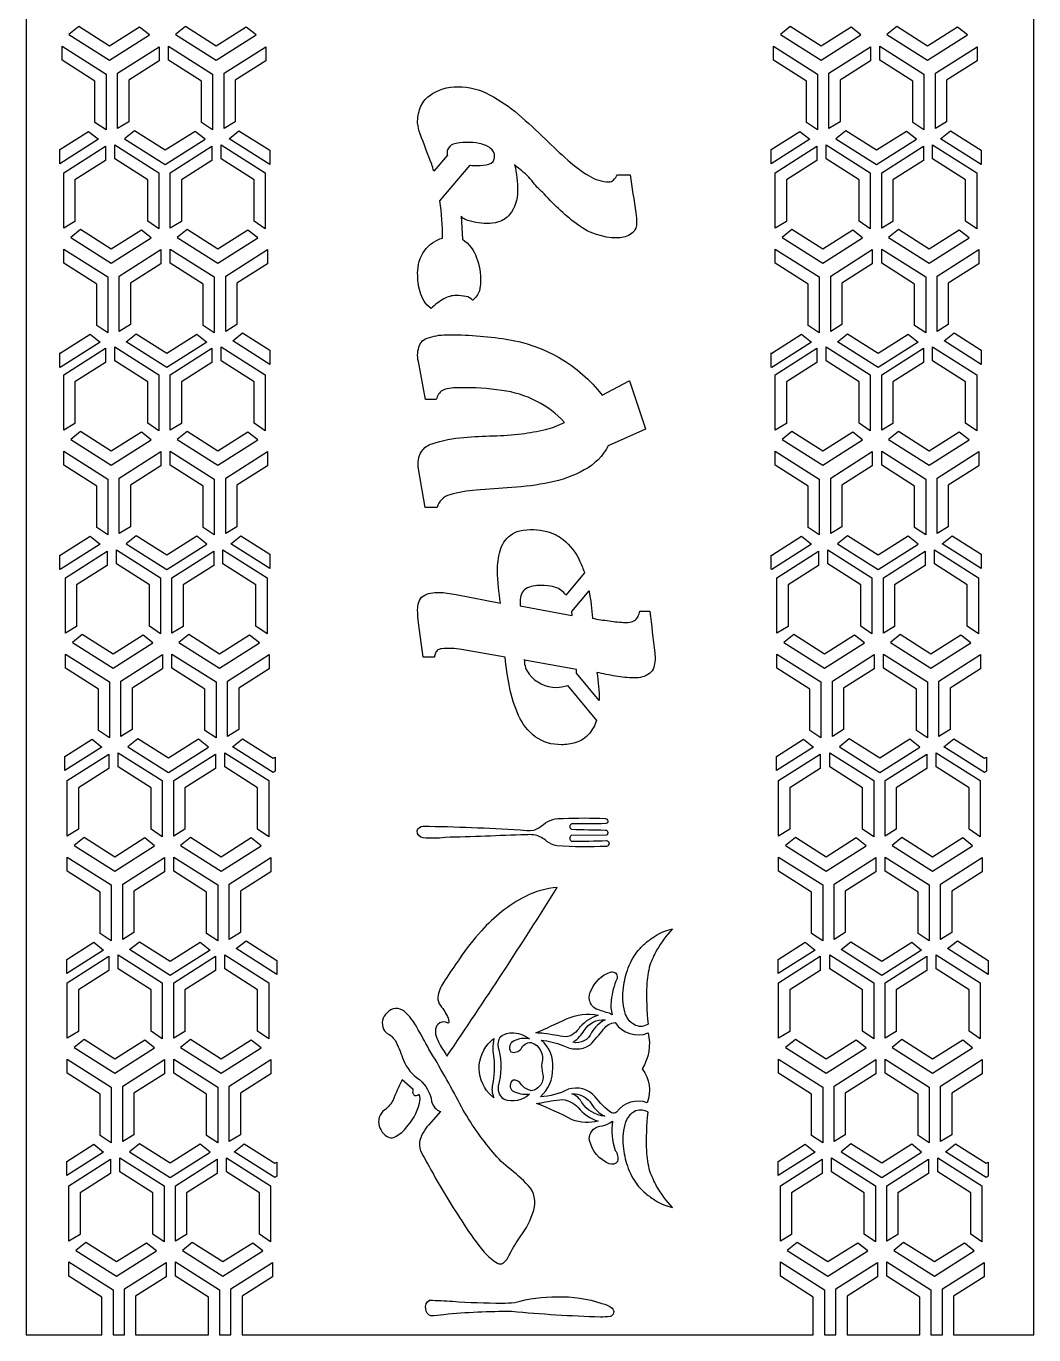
# Model space of a CAD drawing. Header units: millimetres. Extents: x 0 to 1000, y 0 to 2993.
# Drawn here: x 0 to 1000, y 0 to 1299 of the extents above; entities that cross this region are included whole.
import ezdxf

# ---------------------------------------------------------------- set-up
doc = ezdxf.new("R2010")
doc.units = ezdxf.units.MM
doc.layers.add('Default', color=70, linetype='Continuous')

msp = doc.modelspace()

# ---------------------------------------------------------------- linework, layer by layer
at = {"layer": 'Default'}
msp.add_lwpolyline([(0, 2993), (0, 0), (75.1, 0), (75.1, 37.5), (42.5, 58.2), (42.5, 72.3), (86.2, 44.5), (86.2, 0), (97.5, 0), (97.5, 45.5), (138.9, 71.7), (138.9, 57.7), (108.6, 38.5), (108.6, 0), (180.8, 0), (180.8, 37.5), (148.1, 58.2), (148.1, 72.3), (191.8, 44.5), (191.8, 0), (203.2, 0), (203.2, 45.5), (244.6, 71.7), (244.6, 57.7), (214.3, 38.5), (214.3, 0), (781.1, 0), (781.1, 37.5), (748.5, 58.2), (748.5, 72.3), (792.2, 44.5), (792.2, 0), (803.5, 0), (803.5, 45.5), (844.9, 71.7), (844.9, 57.7), (814.6, 38.5), (814.6, 0), (886.8, 0), (886.8, 37.5), (854.1, 58.2), (854.1, 72.3), (897.8, 44.5), (897.8, 0), (909.2, 0), (909.2, 45.5), (950.6, 71.7), (950.6, 57.7), (920.3, 38.5), (920.3, 0), (1000, 0), (1000, 2993)], dxfattribs=at)
for points in [[(112.6, 1297.7), (82.8, 1278.8), (52.3, 1298.1), (42.5, 1290.3), (82.8, 1264.8), (122.4, 1289.9)], [(218.2, 1297.7), (188.5, 1278.8), (158, 1298.1), (148.2, 1290.3), (188.5, 1264.8), (228.1, 1289.9)], [(818.6, 1297.7), (788.8, 1278.8), (758.3, 1298.1), (748.5, 1290.3), (788.8, 1264.8), (828.4, 1289.9)], [(924.2, 1297.7), (894.5, 1278.8), (864, 1298.1), (854.2, 1290.3), (894.5, 1264.8), (934.1, 1289.9)], [(68.3, 1203), (68.3, 1244.1), (35.6, 1264.8), (35.6, 1278.8), (79.3, 1251.1), (79.3, 1195.6)], [(132, 1264.2), (101.8, 1245), (101.8, 1203.8), (90.7, 1196.9), (90.7, 1252), (132, 1278.2)], [(174, 1203), (174, 1244.1), (141.3, 1264.8), (141.3, 1278.8), (185, 1251.1), (185, 1195.6)], [(237.7, 1264.2), (207.4, 1245), (207.4, 1203.8), (196.4, 1196.9), (196.4, 1252), (237.7, 1278.2)], [(774.3, 1203), (774.3, 1244.1), (741.6, 1264.8), (741.6, 1278.8), (785.3, 1251.1), (785.3, 1195.6)], [(838, 1264.2), (807.8, 1245), (807.8, 1203.8), (796.7, 1196.9), (796.7, 1252), (838, 1278.2)], [(880, 1203), (880, 1244.1), (847.3, 1264.8), (847.3, 1278.8), (891, 1251.1), (891, 1195.6)], [(943.7, 1264.2), (913.4, 1245), (913.4, 1203.8), (902.4, 1196.9), (902.4, 1252), (943.7, 1278.2)], [(167.6, 1194.2), (137.9, 1175.4), (107.4, 1194.7), (97.6, 1186.9), (137.9, 1161.3), (177.5, 1186.5)], [(241.8, 1161.4), (241.7, 1161.3), (201.4, 1186.9), (211.2, 1194.7), (241.7, 1175.4), (241.8, 1175.5)], [(873.6, 1194.2), (843.9, 1175.4), (813.4, 1194.7), (803.6, 1186.9), (843.9, 1161.3), (883.5, 1186.5)], [(947.8, 1161.4), (947.7, 1161.3), (907.4, 1186.9), (917.2, 1194.7), (947.7, 1175.4), (947.8, 1175.5)], [(33.3, 1162.1), (33.3, 1176.1), (61.9, 1194.2), (71.8, 1186.5)], [(739.3, 1162.1), (739.3, 1176.1), (767.9, 1194.2), (777.8, 1186.5)], [(78.7, 1165.3), (48.4, 1146.1), (48.4, 1104.9), (37.3, 1098.1), (37.3, 1153.1), (78.7, 1179.4)], [(120.6, 1105.1), (120.6, 1146.1), (87.9, 1166.8), (87.9, 1180.9), (131.7, 1153.1), (131.7, 1097.6)], [(184.4, 1165.3), (154.1, 1146.1), (154.1, 1104.9), (143, 1098.1), (143, 1153.1), (184.4, 1179.4)], [(226.3, 1105.1), (226.3, 1146.1), (193.6, 1166.8), (193.6, 1180.9), (237.3, 1153.1), (237.3, 1097.6)], [(784.7, 1165.3), (754.4, 1146.1), (754.4, 1104.9), (743.3, 1098.1), (743.3, 1153.1), (784.7, 1179.4)], [(826.6, 1105.1), (826.6, 1146.1), (793.9, 1166.8), (793.9, 1180.9), (837.7, 1153.1), (837.7, 1097.6)], [(890.4, 1165.3), (860.1, 1146.1), (860.1, 1104.9), (849, 1098.1), (849, 1153.1), (890.4, 1179.4)], [(932.3, 1105.1), (932.3, 1146.1), (899.6, 1166.8), (899.6, 1180.9), (943.3, 1153.1), (943.3, 1097.6)], [(114.3, 1096.3), (84.5, 1077.4), (54, 1096.7), (44.2, 1088.9), (84.5, 1063.4), (124.1, 1088.5)], [(219.9, 1096.3), (190.2, 1077.4), (159.7, 1096.7), (149.9, 1088.9), (190.2, 1063.4), (229.8, 1088.5)], [(820.3, 1096.3), (790.5, 1077.4), (760, 1096.7), (750.2, 1088.9), (790.5, 1063.4), (830.1, 1088.5)], [(925.9, 1096.3), (896.2, 1077.4), (865.7, 1096.7), (855.9, 1088.9), (896.2, 1063.4), (935.8, 1088.5)], [(70, 1001.6), (70, 1042.7), (37.3, 1063.4), (37.3, 1077.4), (81, 1049.7), (81, 994.2)], [(133.7, 1062.8), (103.5, 1043.6), (103.5, 1002.4), (92.4, 995.5), (92.4, 1050.6), (133.7, 1076.8)], [(175.7, 1001.6), (175.7, 1042.7), (143, 1063.4), (143, 1077.4), (186.7, 1049.7), (186.7, 994.2)], [(239.4, 1062.8), (209.1, 1043.6), (209.1, 1002.4), (198.1, 995.5), (198.1, 1050.6), (239.4, 1076.8)], [(776, 1001.6), (776, 1042.7), (743.3, 1063.4), (743.3, 1077.4), (787, 1049.7), (787, 994.2)], [(839.7, 1062.8), (809.5, 1043.6), (809.5, 1002.4), (798.4, 995.5), (798.4, 1050.6), (839.7, 1076.8)], [(881.7, 1001.6), (881.7, 1042.7), (849, 1063.4), (849, 1077.4), (892.7, 1049.7), (892.7, 994.2)], [(945.4, 1062.8), (915.1, 1043.6), (915.1, 1002.4), (904.1, 995.5), (904.1, 1050.6), (945.4, 1076.8)], [(33.3, 960.3), (33.3, 974.3), (33.9, 974), (63.6, 992.9), (73.5, 985.1), (33.9, 959.9)], [(169.3, 992.9), (179.2, 985.1), (139.6, 959.9), (99.3, 985.5), (109.1, 993.3), (139.6, 974)], [(241.8, 963), (205, 986.4), (214.8, 994.2), (241.8, 977.1)], [(739.3, 960.3), (739.3, 974.3), (739.9, 974), (769.6, 992.9), (779.5, 985.1), (739.9, 959.9)], [(875.3, 992.9), (885.2, 985.1), (845.6, 959.9), (805.3, 985.5), (815.1, 993.3), (845.6, 974)], [(947.8, 963), (911, 986.4), (920.8, 994.2), (947.8, 977.1)], [(78.7, 964.8), (48.4, 945.6), (48.4, 904.4), (37.3, 897.6), (37.3, 952.7), (78.7, 978.9)], [(120.6, 904.6), (120.6, 945.6), (87.9, 966.4), (87.9, 980.4), (131.7, 952.7), (131.7, 897.1)], [(184.4, 964.8), (154.1, 945.6), (154.1, 904.4), (143, 897.6), (143, 952.7), (184.4, 978.9)], [(226.3, 904.6), (226.3, 945.6), (193.6, 966.4), (193.6, 980.4), (237.3, 952.7), (237.3, 897.1)], [(784.7, 964.8), (754.4, 945.6), (754.4, 904.4), (743.3, 897.6), (743.3, 952.7), (784.7, 978.9)], [(826.6, 904.6), (826.6, 945.6), (793.9, 966.4), (793.9, 980.4), (837.7, 952.7), (837.7, 897.1)], [(890.4, 964.8), (860.1, 945.6), (860.1, 904.4), (849, 897.6), (849, 952.7), (890.4, 978.9)], [(932.3, 904.6), (932.3, 945.6), (899.6, 966.4), (899.6, 980.4), (943.3, 952.7), (943.3, 897.1)], [(114.3, 895.8), (84.5, 876.9), (54, 896.2), (44.2, 888.5), (84.5, 862.9), (124.1, 888)], [(219.9, 895.8), (190.2, 876.9), (159.7, 896.2), (149.9, 888.5), (190.2, 862.9), (229.8, 888)], [(820.3, 895.8), (790.5, 876.9), (760, 896.2), (750.2, 888.5), (790.5, 862.9), (830.1, 888)], [(925.9, 895.8), (896.2, 876.9), (865.7, 896.2), (855.9, 888.5), (896.2, 862.9), (935.8, 888)], [(70, 801.1), (70, 842.2), (37.3, 862.9), (37.3, 876.9), (81, 849.2), (81, 793.7)], [(133.7, 862.3), (103.5, 843.1), (103.5, 801.9), (92.4, 795.1), (92.4, 850.1), (133.7, 876.4)], [(175.7, 801.1), (175.7, 842.2), (143, 862.9), (143, 876.9), (186.7, 849.2), (186.7, 793.7)], [(239.4, 862.3), (209.1, 843.1), (209.1, 801.9), (198.1, 795.1), (198.1, 850.1), (239.4, 876.4)], [(776, 801.1), (776, 842.2), (743.3, 862.9), (743.3, 876.9), (787, 849.2), (787, 793.7)], [(839.7, 862.3), (809.5, 843.1), (809.5, 801.9), (798.4, 795.1), (798.4, 850.1), (839.7, 876.4)], [(881.7, 801.1), (881.7, 842.2), (849, 862.9), (849, 876.9), (892.7, 849.2), (892.7, 793.7)], [(945.4, 862.3), (915.1, 843.1), (915.1, 801.9), (904.1, 795.1), (904.1, 850.1), (945.4, 876.4)], [(33.3, 759.8), (33.3, 773.8), (33.9, 773.5), (63.6, 792.4), (73.5, 784.6), (33.9, 759.5)], [(169.3, 792.4), (139.6, 773.5), (109.1, 792.8), (99.3, 785), (139.6, 759.5), (179.2, 784.6)], [(241.8, 760.4), (203.1, 785), (212.9, 792.8), (241.8, 774.5)], [(739.3, 759.8), (739.3, 773.8), (739.9, 773.5), (769.6, 792.4), (779.5, 784.6), (739.9, 759.5)], [(875.3, 792.4), (845.6, 773.5), (815.1, 792.8), (805.3, 785), (845.6, 759.5), (885.2, 784.6)], [(947.8, 760.4), (909.1, 785), (918.9, 792.8), (947.8, 774.5)], [(80.4, 763.5), (50.1, 744.2), (50.1, 703), (39, 696.2), (39, 751.3), (80.4, 777.5)], [(122.3, 703.2), (122.3, 744.2), (89.6, 765), (89.6, 779), (133.4, 751.3), (133.4, 695.7)], [(186.1, 763.5), (155.8, 744.2), (155.8, 703), (144.7, 696.2), (144.7, 751.3), (186.1, 777.5)], [(228, 703.2), (228, 744.2), (195.3, 765), (195.3, 779), (239, 751.3), (239, 695.7)], [(786.4, 763.5), (756.1, 744.2), (756.1, 703), (745, 696.2), (745, 751.3), (786.4, 777.5)], [(828.3, 703.2), (828.3, 744.2), (795.6, 765), (795.6, 779), (839.4, 751.3), (839.4, 695.7)], [(892.1, 763.5), (861.8, 744.2), (861.8, 703), (850.7, 696.2), (850.7, 751.3), (892.1, 777.5)], [(934, 703.2), (934, 744.2), (901.3, 765), (901.3, 779), (945, 751.3), (945, 695.7)], [(116, 694.4), (86.2, 675.5), (55.7, 694.9), (45.9, 687.1), (86.2, 661.5), (125.8, 686.6)], [(221.7, 694.4), (191.9, 675.5), (161.4, 694.9), (151.6, 687.1), (191.9, 661.5), (231.5, 686.6)], [(822, 694.4), (792.2, 675.5), (761.7, 694.9), (751.9, 687.1), (792.2, 661.5), (831.8, 686.6)], [(927.7, 694.4), (897.9, 675.5), (867.4, 694.9), (857.6, 687.1), (897.9, 661.5), (937.5, 686.6)], [(71.7, 599.7), (71.7, 640.8), (39, 661.5), (39, 675.5), (82.7, 647.8), (82.7, 592.3)], [(177.4, 599.7), (177.4, 640.8), (144.7, 661.5), (144.7, 675.5), (188.4, 647.8), (188.4, 592.3)], [(777.7, 599.7), (777.7, 640.8), (745, 661.5), (745, 675.5), (788.7, 647.8), (788.7, 592.3)], [(883.4, 599.7), (883.4, 640.8), (850.7, 661.5), (850.7, 675.5), (894.4, 647.8), (894.4, 592.3)], [(135.4, 660.9), (105.2, 641.7), (105.2, 600.5), (94.1, 593.7), (94.1, 648.7), (135.4, 675)], [(241.1, 660.9), (210.9, 641.7), (210.9, 600.5), (199.8, 593.7), (199.8, 648.7), (241.1, 675)], [(841.4, 660.9), (811.2, 641.7), (811.2, 600.5), (800.1, 593.7), (800.1, 648.7), (841.4, 675)], [(947.1, 660.9), (916.9, 641.7), (916.9, 600.5), (905.8, 593.7), (905.8, 648.7), (947.1, 675)], [(38.5, 559.9), (38.5, 573.9), (65.4, 591), (75.2, 583.2)], [(171, 591), (141.3, 572.1), (110.8, 591.4), (101, 583.6), (141.3, 558.1), (180.9, 583.2)], [(247, 559.2), (245.1, 558.1), (204.8, 583.6), (214.6, 591.4), (245.1, 572.1), (247, 573.3)], [(744.5, 559.9), (744.5, 573.9), (771.4, 591), (781.2, 583.2)], [(877, 591), (847.3, 572.1), (816.8, 591.4), (807, 583.6), (847.3, 558.1), (886.9, 583.2)], [(953, 559.2), (951.1, 558.1), (910.8, 583.6), (920.6, 591.4), (951.1, 572.1), (953, 573.3)], [(82.1, 562.1), (51.8, 542.9), (51.8, 501.6), (40.7, 494.8), (40.7, 549.9), (82.1, 576.1)], [(124, 501.8), (124, 542.9), (91.4, 563.6), (91.4, 577.6), (135.1, 549.9), (135.1, 494.3)], [(187.8, 562.1), (157.5, 542.9), (157.5, 501.6), (146.4, 494.8), (146.4, 549.9), (187.8, 576.1)], [(229.7, 501.8), (229.7, 542.9), (197, 563.6), (197, 577.6), (240.8, 549.9), (240.8, 494.3)], [(788.1, 562.1), (757.8, 542.9), (757.8, 501.6), (746.7, 494.8), (746.7, 549.9), (788.1, 576.1)], [(830, 501.8), (830, 542.9), (797.4, 563.6), (797.4, 577.6), (841.1, 549.9), (841.1, 494.3)], [(893.8, 562.1), (863.5, 542.9), (863.5, 501.6), (852.4, 494.8), (852.4, 549.9), (893.8, 576.1)], [(935.7, 501.8), (935.7, 542.9), (903, 563.6), (903, 577.6), (946.8, 549.9), (946.8, 494.3)], [(117.7, 493), (87.9, 474.1), (57.4, 493.5), (47.6, 485.7), (87.9, 460.1), (127.5, 485.2)], [(223.4, 493), (193.6, 474.1), (163.1, 493.5), (153.3, 485.7), (193.6, 460.1), (233.2, 485.2)], [(823.7, 493), (793.9, 474.1), (763.4, 493.5), (753.6, 485.7), (793.9, 460.1), (833.5, 485.2)], [(929.4, 493), (899.6, 474.1), (869.1, 493.5), (859.3, 485.7), (899.6, 460.1), (939.2, 485.2)], [(73.4, 398.3), (73.4, 439.4), (40.7, 460.1), (40.7, 474.1), (84.5, 446.4), (84.5, 390.9)], [(137.2, 459.5), (106.9, 440.3), (106.9, 399.1), (95.8, 392.3), (95.8, 447.3), (137.2, 473.6)], [(179.1, 398.3), (179.1, 439.4), (146.4, 460.1), (146.4, 474.1), (190.1, 446.4), (190.1, 390.9)], [(242.8, 459.5), (212.6, 440.3), (212.6, 399.1), (201.5, 392.3), (201.5, 447.3), (242.8, 473.6)], [(779.4, 398.3), (779.4, 439.4), (746.7, 460.1), (746.7, 474.1), (790.5, 446.4), (790.5, 390.9)], [(843.2, 459.5), (812.9, 440.3), (812.9, 399.1), (801.8, 392.3), (801.8, 447.3), (843.2, 473.6)], [(885.1, 398.3), (885.1, 439.4), (852.4, 460.1), (852.4, 474.1), (896.1, 446.4), (896.1, 390.9)], [(948.8, 459.5), (918.6, 440.3), (918.6, 399.1), (907.5, 392.3), (907.5, 447.3), (948.8, 473.6)], [(40.2, 358.5), (40.2, 372.5), (67.1, 389.6), (76.9, 381.8)], [(172.8, 389.6), (182.6, 381.8), (143, 356.7), (102.7, 382.2), (112.5, 390), (143, 370.7)], [(248.7, 357.6), (208.4, 383.2), (218.2, 390.9), (248.7, 371.6)], [(746.2, 358.5), (746.2, 372.5), (773.1, 389.6), (782.9, 381.8)], [(878.8, 389.6), (888.6, 381.8), (849, 356.7), (808.7, 382.2), (818.5, 390), (849, 370.7)], [(954.7, 357.6), (914.4, 383.2), (924.2, 390.9), (954.7, 371.6)], [(124, 301.3), (124, 342.4), (91.4, 363.1), (91.4, 377.1), (135.1, 349.4), (135.1, 293.8)], [(229.7, 301.3), (229.7, 342.4), (197, 363.1), (197, 377.1), (240.8, 349.4), (240.8, 293.8)], [(830, 301.3), (830, 342.4), (797.4, 363.1), (797.4, 377.1), (841.1, 349.4), (841.1, 293.8)], [(935.7, 301.3), (935.7, 342.4), (903, 363.1), (903, 377.1), (946.8, 349.4), (946.8, 293.8)], [(82.1, 361.6), (51.8, 342.4), (51.8, 301.1), (40.7, 294.3), (40.7, 349.4), (82.1, 375.6)], [(187.8, 361.6), (157.5, 342.4), (157.5, 301.1), (146.4, 294.3), (146.4, 349.4), (187.8, 375.6)], [(788.1, 361.6), (757.8, 342.4), (757.8, 301.1), (746.7, 294.3), (746.7, 349.4), (788.1, 375.6)], [(893.8, 361.6), (863.5, 342.4), (863.5, 301.1), (852.4, 294.3), (852.4, 349.4), (893.8, 375.6)], [(117.7, 292.5), (87.9, 273.7), (57.4, 293), (47.6, 285.2), (87.9, 259.6), (127.5, 284.7)], [(223.4, 292.5), (193.6, 273.7), (163.1, 293), (153.3, 285.2), (193.6, 259.6), (233.2, 284.7)], [(823.7, 292.5), (793.9, 273.7), (763.4, 293), (753.6, 285.2), (793.9, 259.6), (833.5, 284.7)], [(929.4, 292.5), (899.6, 273.7), (869.1, 293), (859.3, 285.2), (899.6, 259.6), (939.2, 284.7)], [(73.4, 197.8), (73.4, 238.9), (40.7, 259.6), (40.7, 273.7), (84.5, 245.9), (84.5, 190.4)], [(137.2, 259.1), (106.9, 239.8), (106.9, 198.6), (95.8, 191.8), (95.8, 246.9), (137.2, 273.1)], [(179.1, 197.8), (179.1, 238.9), (146.4, 259.6), (146.4, 273.7), (190.1, 245.9), (190.1, 190.4)], [(242.8, 259.1), (212.6, 239.8), (212.6, 198.6), (201.5, 191.8), (201.5, 246.9), (242.8, 273.1)], [(779.4, 197.8), (779.4, 238.9), (746.7, 259.6), (746.7, 273.7), (790.5, 245.9), (790.5, 190.4)], [(843.2, 259.1), (812.9, 239.8), (812.9, 198.6), (801.8, 191.8), (801.8, 246.9), (843.2, 273.1)], [(885.1, 197.8), (885.1, 238.9), (852.4, 259.6), (852.4, 273.7), (896.1, 245.9), (896.1, 190.4)], [(948.8, 259.1), (918.6, 239.8), (918.6, 198.6), (907.5, 191.8), (907.5, 246.9), (948.8, 273.1)], [(40.2, 158), (40.2, 172), (67.1, 189.1), (76.9, 181.3)], [(172.8, 189.1), (143, 170.2), (112.5, 189.5), (102.7, 181.7), (143, 156.2), (182.6, 181.3)], [(248.7, 157.4), (246.8, 156.2), (206.5, 181.7), (216.4, 189.5), (246.8, 170.2), (248.7, 171.4)], [(746.2, 158), (746.2, 172), (773.1, 189.1), (782.9, 181.3)], [(878.8, 189.1), (849, 170.2), (818.5, 189.5), (808.7, 181.7), (849, 156.2), (888.6, 181.3)], [(954.7, 157.4), (952.8, 156.2), (912.5, 181.7), (922.4, 189.5), (952.8, 170.2), (954.7, 171.4)], [(83.8, 160.2), (53.5, 141), (53.5, 99.7), (42.5, 92.9), (42.5, 148), (83.8, 174.2)], [(125.7, 99.9), (125.7, 141), (93.1, 161.7), (93.1, 175.7), (136.8, 148), (136.8, 92.4)], [(189.5, 160.2), (159.2, 141), (159.2, 99.7), (148.1, 92.9), (148.1, 148), (189.5, 174.2)], [(231.4, 99.9), (231.4, 141), (198.8, 161.7), (198.8, 175.7), (242.5, 148), (242.5, 92.4)], [(789.8, 160.2), (759.5, 141), (759.5, 99.7), (748.5, 92.9), (748.5, 148), (789.8, 174.2)], [(831.7, 99.9), (831.7, 141), (799.1, 161.7), (799.1, 175.7), (842.8, 148), (842.8, 92.4)], [(895.5, 160.2), (865.2, 141), (865.2, 99.7), (854.1, 92.9), (854.1, 148), (895.5, 174.2)], [(937.4, 99.9), (937.4, 141), (904.8, 161.7), (904.8, 175.7), (948.5, 148), (948.5, 92.4)], [(119.4, 91.1), (89.6, 72.3), (59.2, 91.6), (49.3, 83.8), (89.6, 58.2), (129.2, 83.4)], [(225.1, 91.1), (195.3, 72.3), (164.8, 91.6), (155, 83.8), (195.3, 58.2), (234.9, 83.4)], [(825.4, 91.1), (795.6, 72.3), (765.2, 91.6), (755.3, 83.8), (795.6, 58.2), (835.2, 83.4)], [(931.1, 91.1), (901.3, 72.3), (870.8, 91.6), (861, 83.8), (901.3, 58.2), (940.9, 83.4)]]:
    msp.add_lwpolyline(points, close=True, dxfattribs=at)
for points in [[(418.2, 1175.8, 0.114161), (417.8, 1171.7, 0.032527), (418, 1170.7), (404.5, 1154.8, 0.008091), (402.5, 1161.6, -0.011873), (391.1, 1191.7, -0.071558), (388.5, 1202.5, -0.094897), (391, 1217.4, -0.148002), (400.1, 1229.6, -0.164245), (428.6, 1238.4, -0.123156), (459.9, 1230.5, -0.058935), (488.5, 1211, -0.015423), (515.3, 1186.3, 0.010366), (537.4, 1165.7, 0.044043), (558.7, 1149.9, 0.131216), (578.4, 1144, 0.204512), (582.9, 1145.8, 0.082912), (586.7, 1151.1, -0.286176), (586.8, 1151.1), (599.2, 1151.1, -0.37107), (599.3, 1151.1, -0.002235), (605, 1113.3, -0.036714), (605.7, 1103, -0.293101), (599.4, 1091.8, -0.145078), (585.9, 1088.4, -0.153496), (548.3, 1100.9, -0.058038), (514.1, 1132.2, -0.06634), (503.2, 1143.5, 0.068233), (490.1, 1156.4, -0.050196), (484.7, 1161.3, -0.065642), (487.7, 1134.9, -0.170551), (479.7, 1111.6, -0.150668), (468.6, 1104.3, -0.078942), (457.1, 1102.7, -0.091502), (435.8, 1106.7, -0.188633), (431.8, 1110.2), (433, 1087.1, -0.160852), (447, 1068.8, -0.09065), (451, 1044.9, -0.059003), (449.8, 1036, -0.147432), (443.2, 1026.8, -0.399231), (443, 1026.8, 0.155194), (436.4, 1030.4, 0.043278), (426.7, 1031.4, 0.127404), (414.4, 1028, 0.072271), (402, 1018.3, -0.387667), (401.8, 1018.3, -0.164359), (390.9, 1035.1, -0.066789), (388.5, 1053.6, -0.152384), (395.2, 1075.7, -0.179326), (413.3, 1088.2, 0.029017), (410.6, 1125.2), (440.6, 1160.6, 0.021359), (447.8, 1160.2, 0.068382), (459.2, 1161.7, 0.382758), (464.9, 1169, 0.254373), (460.6, 1177.6, 0.103063), (449.7, 1182.1, 0.11684), (423.6, 1181.4, 0.220663), (418.2, 1175.8)], [(395.9, 821), (389.5, 859.3, -0.193619), (392.5, 876.7, -0.171709), (402.9, 884.2, -0.062689), (434.3, 890.4, -0.015376), (463.5, 892.1, 0.022808), (491.7, 894.1, 0.029109), (515.4, 898.4, 0.062415), (534.2, 905.4, 0.092435), (506.2, 926.6, 0.083003), (472.1, 937.2, 0.035985), (430.5, 939.8, 0.010239), (422.1, 939.4, 0.094199), (413.1, 937.2, 0.125706), (409.3, 933.3, 0.05366), (407, 928.2, -0.323406), (406.9, 928.1), (396.4, 928.1, -0.360774), (396.3, 928.2), (389.2, 965.8, -0.149189), (390.4, 982.1, -0.211027), (397.9, 988.9, -0.087229), (416.9, 992.3, -0.041292), (476.4, 988, -0.192628), (571.6, 932.5), (598.5, 946.6, -0.462178), (598.6, 946.6), (614.7, 898.9, -0.386323), (614.6, 898.7), (577.6, 882.2, -0.152981), (553.9, 858.2, -0.077438), (519.5, 845.7, -0.0343), (481.9, 840.8, 0.000853), (446.6, 838.2, 0.048818), (420.4, 833.6, 0.269837), (407.8, 821, -0.341111), (407.7, 820.9), (396, 820.9, -0.366639)], [(505.2, 593.5, -0.123785), (488.7, 614.4, -0.056341), (479.6, 643.2, -0.026166), (475.3, 672.4), (432.1, 679.9, 0.069115), (412.3, 680.8, 0.081943), (408.5, 679.7, 0.126517), (406.3, 676.4, 0.036735), (405.1, 672.6, -0.350182), (405, 672.5), (394.1, 672.5, -0.376144), (394, 672.6), (389.5, 706.5, -0.044698), (388.5, 719.3, -0.066013), (389.6, 726.9, -0.180638), (393.9, 733.1, -0.098705), (401.4, 736, -0.084645), (417.8, 736, -0.006708), (426.7, 734.6), (470.8, 725.9, -0.036117), (467.7, 758.1, -0.071566), (470.3, 778, -0.160898), (480.3, 793.2, -0.104577), (490, 797.9, -0.11271), (516.8, 797.1, -0.105523), (532.8, 789.2, -0.122653), (549.6, 767.4, -0.026064), (554.1, 756), (535.7, 733.8, 0.013307), (534.6, 735.3, 0.167409), (523.6, 742.1, 0.068926), (510.7, 743.7, 0.130087), (495.9, 740.4, 0.177254), (491.4, 734.9, 0.089143), (490.3, 728), (490.3, 723.4, 0.361985), (490.4, 723.3), (541.6, 713.9, 0.463232), (541.7, 714, 0.02875), (541.5, 717.9), (558.6, 738.3, -0.000685), (558.6, 737.9, -0.032314), (561.9, 711, 0.009579), (578.5, 708.4, 0.02846), (594.9, 706.9, 0.123505), (603.7, 708.8, 0.137488), (607.2, 712.9, 0.049386), (609.1, 717.9, -0.33932), (609.2, 718), (618.7, 718, -0.378502), (618.8, 717.9, -0.004366), (623.8, 676.7, -0.106993), (622.9, 662.4, -0.155103), (618.6, 656.3, -0.170863), (603.5, 651.8, -0.036684), (584.7, 653.7, -0.018765), (566.4, 657.3, -0.038287), (568.8, 629.5), (546.2, 656.6), (546.2, 660, 0.362488), (546.1, 660.1), (494.6, 669.4, 0.067923), (494.6, 670, 0.702431), (494.4, 670, 0.057108), (494.2, 669.4, 0.398613), (494.4, 669.2, 0.167858), (499.1, 655.6, 0.225016), (526.1, 642.4, 0.087054), (537.2, 644.4), (566.1, 609.6, -0.082226), (558.9, 596.6, -0.146574), (545.4, 587.7, -0.080561), (531.1, 585.6, -0.165102), (505.2, 593.5)], [(388, 500.2, -0.334466), (393.9, 504.8, -0.009521), (490.1, 501.2, 0.055048), (503.6, 500.7, 0.087458), (513.4, 506.5, -0.189853), (532.9, 512.3, -0.027712), (574.6, 512.3, -0.323781), (577.3, 509.9, -0.425504), (575.4, 507.3, -0.008422), (541.1, 507, 0.62205), (541.1, 501.6, 0.000542), (574.9, 500.9, -0.781098), (575.7, 495.7), (540.8, 495.5, 0.14649), (540.8, 495.5, 0.528427), (541, 489.9, 0.011611), (576, 490.5, -0.86361), (575.9, 484.7, -0.030547), (526.7, 485.3, -0.122414), (516.6, 489.6, 0.123445), (505.3, 495.9, 0.04541), (497.8, 496.3, -0.019942), (495.9, 496.2, -0.001155), (415.7, 493.5, -0.049097), (394, 493, -0.396518), (388, 500.2)], [(406.3, 298.3, 0.078664), (413.3, 283.4, -0.019586), (417.6, 276.6, 0.009941), (527, 443.8, 0.099634), (495.4, 435, 0.092595), (451.9, 400.9, 0.037992), (430, 373, -0.008093), (427.8, 369.8, 0.013519), (414.1, 349.6, 0.091501), (408.4, 335, 0.171963), (411.1, 326.7, -0.07701), (418.7, 314.2, -0.068003), (419.6, 310.5, -0.603295), (418.1, 309.5, 0.529922), (406.3, 303.3, 0.065231)], [(641.3, 402.7, 0.052203), (625.7, 381.7, 0.034815), (619, 366.9, 0.047016), (615.9, 346.7, 0.034961), (617.2, 308.3, -0.120819), (611.2, 306.1, -0.055737), (608.3, 306.1, -0.124192), (601.7, 308.8, -0.061895), (598.5, 311.8, -0.079837), (594.9, 317.9, -0.037002), (594, 320.6, -0.104402), (592.8, 344.6), (592.8, 344.6, -0.064898), (597.5, 364, -0.040306), (602.2, 373.8, -0.037853), (607.5, 381.5, -0.047866), (614.8, 389, -0.032133), (619.7, 392.6, -0.042134), (624.7, 396, -0.097998)], [(579, 319.1, -0.029834), (565.6, 323.3, -0.428223), (561, 342.4, -0.20702), (579.6, 360, -0.473454), (586.6, 355.7, -0.104508), (586.4, 353.5, 0.080651), (580.7, 331.8, 0.110084), (581.6, 317.4, 0.023641)], [(473.4, 71, 0.121025), (480, 80.2), (480, 80.3, -0.037343), (490.3, 97.4, 0.087584), (503.8, 123.6, 0.263058), (498.3, 148.2, 0.047626), (478.3, 165.9), (478.3, 165.9, -0.05343), (461.2, 183.7, -0.050827), (430.4, 229.1, 0.016382), (399.7, 283.6), (399.7, 283.6, 0.004854), (387.6, 305.3, 0.087664), (375.4, 320.8, 0.410442), (358.1, 319.6, 0.332814), (354.7, 303.2, 0.155187), (360, 298.2, -0.110333), (367.2, 290.3), (367.2, 290.3, -0.026692), (374.4, 272.5, 0.151275), (390.2, 253.3, -0.187715), (402.4, 231.6, 0.26166), (411.3, 221.5, -0.501354), (411.3, 221.5), (399.4, 208.1, 0.141041), (390.2, 190.7, 0.138475), (392.6, 180.2, -0.001754), (402.2, 162.7, 0.022289), (434.4, 109.9, 0.034365), (454.6, 82.1, 0.085487), (467.8, 71.1, 0.242405)], [(567.8, 317.1, 0.132031), (549.8, 305.7, 0.057101), (549.6, 305.5, -0.225635), (535.4, 295.6, 0.0074), (513.7, 299), (513.7, 299, 0.010143), (505.8, 299.6, 0.004246), (536.2, 313.5, -0.159171)], [(543.4, 290.7, 0.091542), (553.8, 302, -0.285153), (574.6, 312.6, 0.13258), (561, 299.9, -0.369138), (542.6, 290.3, -0.025415)], [(470, 294.8, -0.20997), (481.6, 299.7, -0.165434), (499.4, 293.8, 0.16008), (484.2, 291.6, 0.510309), (481.1, 280.7, 0.305329), (491.1, 283.7, -0.30847), (501, 290.1, -0.41088), (511.6, 269.7, 0.087108), (512.5, 259.3, -0.447718), (501.2, 242.2, -0.145831), (491.4, 248.1, 0.349286), (483.2, 252.6, 0.502978), (482.7, 242, 0.135194), (499.4, 238.8, -0.278754), (474.5, 233.4, -0.277347), (468.8, 246.6, 0.129813), (469.3, 282.8, -0.192138), (470, 294.8)], [(584.6, 309.8, 0.352392), (617.3, 299.5, -0.195454), (611.3, 263.8), (611.3, 263.8, 0.299779), (611.3, 263.8, -0.257382), (616.4, 230.2, -0.004487), (616.4, 230.2, 0.334537), (586, 221.1, -0.32039), (581, 220.3, -0.084973), (564.8, 236.2, 0.298981), (537.9, 243.7, 0.046989), (537.7, 243.6, -0.118259), (510.3, 236.3, 0.219656), (522.6, 264.6, 0.249203), (511.1, 292.5, -0.059654), (532.7, 287.2, 0.273335), (559.2, 287.3, 0.070291), (559.5, 287.5, 0.020331), (573.1, 303.3, -0.232913), (584.5, 309.9)], [(462.2, 236.8, -0.4398), (461, 291.5, -0.033414), (464.2, 293.9, 0.120052), (464.2, 274.2, -0.067846), (462.9, 248.3, 0.18488), (464.2, 235.3, -0.01343)], [(390, 238.6, -0.182784), (386, 237.1, -0.165785), (385.4, 237.4, -0.299907), (384, 241.7, -0.026159), (384.2, 243.3), (373, 253, 0.021311), (363.8, 232.3, -0.032109), (363.7, 232.2, -0.120568), (354.1, 221.8, 0.32665), (351.2, 204.9, 0.166785), (358.8, 196.5, 0.238214), (365.1, 196.1, 0.116808), (376.5, 204.8), (376.5, 204.9, 0.129763), (390.3, 229.8, 0.174854)], [(544.3, 238), (541.6, 239.2), (544.9, 239.2, -0.221128), (560.7, 229.6, 0.149116), (574.4, 216.9, -0.224367), (551.4, 230.5, -0.021591), (550, 232.8, 0.109745)], [(509.7, 229.9, -0.026633), (532.3, 233.6, -0.169288), (547.7, 225.7, 0.154258), (567.7, 212, -0.150044), (541.8, 213.4, 0.029677), (506.6, 229.7, 0.004274), (509.5, 229.9, 0.035339)], [(641.3, 126.5, -0.052203), (625.7, 147.5, -0.034815), (619, 162.3, -0.047016), (615.9, 182.5, -0.034961), (617.2, 220.8, 0.120819), (611.2, 223, 0.055737), (608.3, 223, 0.124192), (601.7, 220.4, 0.061895), (598.5, 217.4, 0.079837), (594.9, 211.3, 0.037002), (594, 208.6, 0.104402), (592.8, 184.6), (592.8, 184.6, 0.064898), (597.5, 165.2, 0.040306), (602.2, 155.4, 0.037853), (607.5, 147.6, 0.047866), (614.8, 140.2, 0.032133), (619.7, 136.6, 0.042134), (624.7, 133.2, 0.097998)], [(579.3, 210.2), (581.9, 211.9, 0.118685), (584.6, 183, -0.228419), (586.7, 171.9, -0.337815), (578.7, 169.7, -0.240734), (559.1, 192.9, -0.008788), (558.8, 194, -0.375048), (569.2, 207, 0.106943)], [(569.8, 17.6, -0.016112), (481.8, 23.1, 0.025864), (414.5, 20, -0.042806), (401.6, 18.9, -0.301844), (396.5, 25.6, -0.346729), (400.2, 34.4, -0.007759), (423.2, 33.3, 0.017), (472.2, 31.5, 0.023321), (485, 32.1, -0.07883), (527, 37.6, -0.093481), (571.4, 31.1, -0.138142), (581.4, 26.4, -0.632529), (579.4, 18.2, -0.037416)]]:
    msp.add_lwpolyline(points, format="xyb", close=True, dxfattribs=at)

doc.saveas('drawing.dxf')
